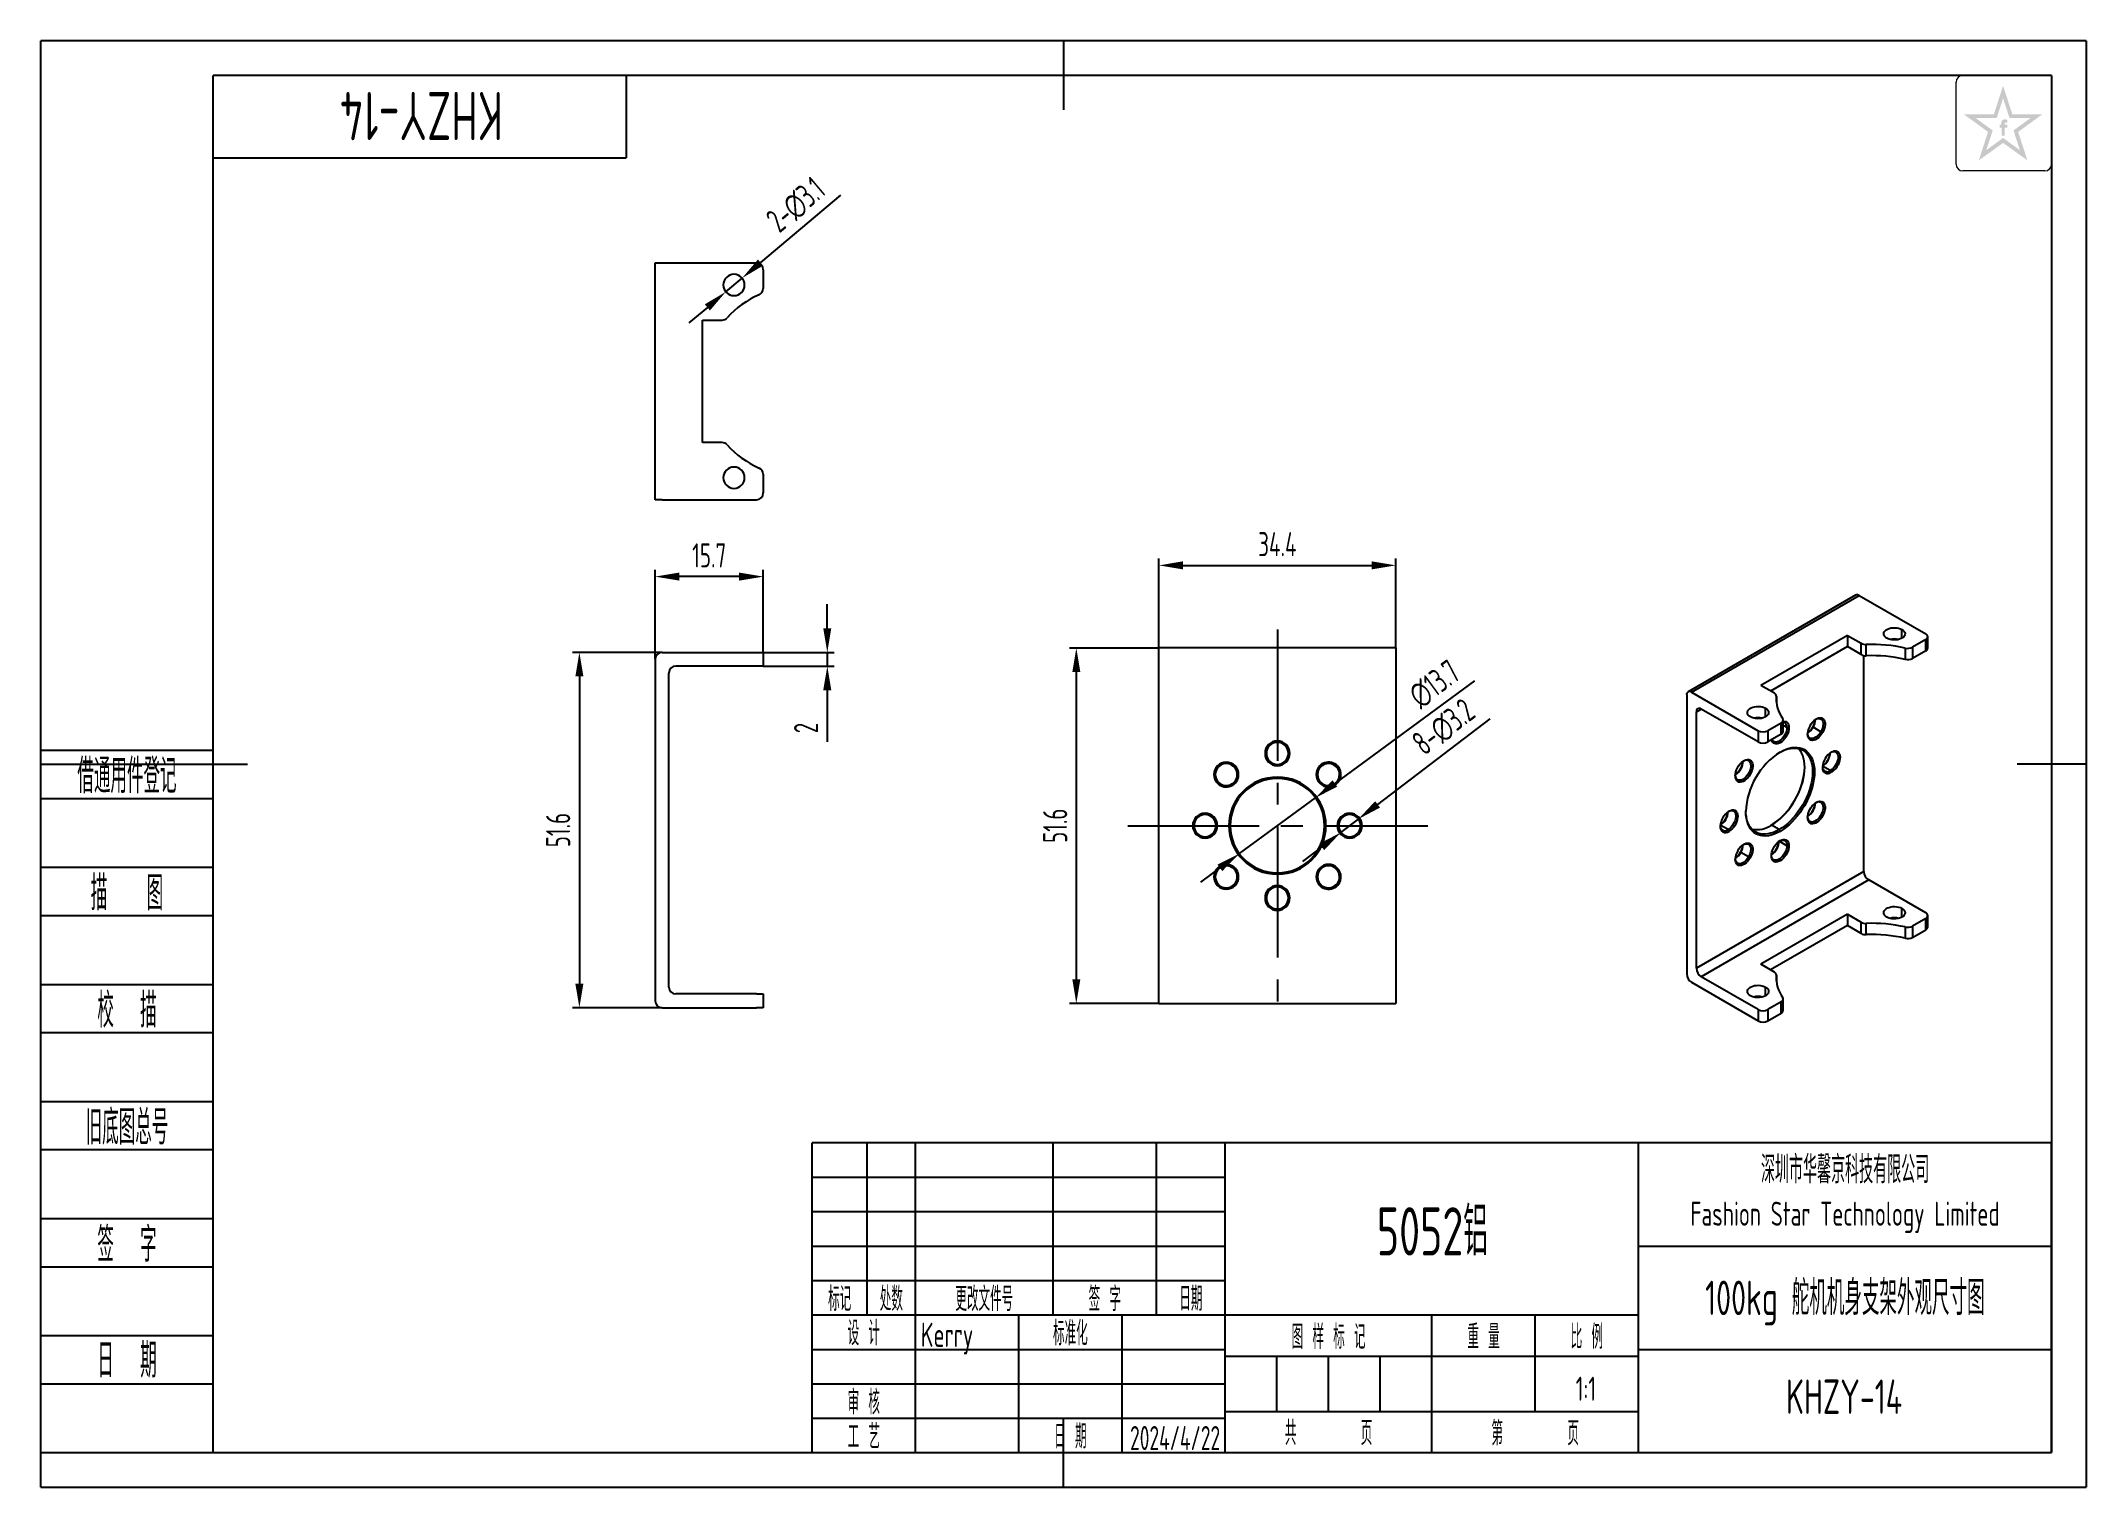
# Model space of a CAD drawing. Header units: millimetres. Extents: x -25 to 272, y -5 to 205.
import ezdxf
from ezdxf.enums import TextEntityAlignment as Align

# ---------------------------------------------------------------- set-up
doc = ezdxf.new("R2010")
doc.units = ezdxf.units.MM
doc.linetypes.add('CENTER2', pattern=[28.575, 19.05, -3.175, 3.175, -3.175])
for name, color, linetype in [('1轮廓实线层', 7, 'Continuous'), ('2细线层', 4, 'Continuous'), ('3中心线层', 1, 'CENTER2'), ('6文字层', 3, 'Continuous'), ('7标注层', 4, 'Continuous'), ('图框层', 7, 'Continuous')]:
    doc.layers.add(name, color=color, linetype=linetype)
doc.styles.add('PC_TEXTSTYLE', font='ISOCP.SHX', dxfattribs={"width": 0.707, "bigfont": 'GBCBIG.SHX'})
doc.styles.add('PC_TEXTSTYLE4', font='ISOCP.SHX', dxfattribs={"width": 0.707, "bigfont": 'GBCBIG.SHX'})
doc.dimstyles.new('GB_DIAMETER', dxfattribs={"dimtxt": 3.5, "dimasz": 3.5, "dimexe": 1, "dimexo": 0, "dimgap": 1.5, "dimtad": 1, "dimjust": 4, "dimdsep": 46, "dimtxsty": 'PC_TEXTSTYLE', "dimcen": 0, "dimclrd": 256, "dimclrt": 3, "dimadec": 0, "dimazin": 2, "dimtp": 0.1, "dimtm": 0.1, "dimtfac": 0.71, "dimtdec": 3, "dimtmove": 0, "dimatfit": 2, "dimfxl": 1, "dimtfill": 1, "dimarcsym": 0})
doc.dimstyles.new('GB_LINEAR', dxfattribs={"dimtxt": 3.5, "dimasz": 3.5, "dimexe": 1, "dimexo": 0, "dimgap": 1.5, "dimtad": 1, "dimdsep": 46, "dimtxsty": 'PC_TEXTSTYLE', "dimcen": 0, "dimclrd": 256, "dimclrt": 3, "dimadec": 0, "dimazin": 2, "dimtp": 0.1, "dimtm": 0.1, "dimtfac": 0.71, "dimtdec": 3, "dimtmove": 0, "dimatfit": 3, "dimfxl": 1, "dimtfill": 1, "dimarcsym": 0})

# ---------------------------------------------------------------- blocks, each defined once
blk = doc.blocks.new('ZwmFrameMain_A4^_^无分区图框^_^landscape')
at = {"layer": '1轮廓实线层'}
for p, q in [((123.5, 205), (123.5, 195)), ((0, 0), (0, 200)), ((267, 200), (0, 200)), ((267, 200), (267, 0)), ((-25, 100), (5, 100)), ((272, 100), (262, 100)), ((123.5, -5), (123.5, 5)), ((0, 0), (267, 0))]:
    blk.add_line(p, q, dxfattribs=at)
at = {"layer": '2细线层'}
for p, q in [((-25, -5), (-25, 205)), ((272, 205), (-25, 205)), ((272, 205), (272, -5)), ((-25, -5), (272, -5))]:
    blk.add_line(p, q, dxfattribs=at)
blk = doc.blocks.new('ZwmFrameMain_标题栏1')
at = {"layer": '1轮廓实线层'}
for p, q in [((-180, 0), (-180, 45)), ((0, 45), (-180, 45)), ((-172, 20), (-172, 45)), ((-165, 20), (-165, 45)), ((-145, 20), (-145, 45)), ((-130, 20), (-130, 45)), ((-120, 0), (-120, 45)), ((0, 0), (0, 45)), ((-60, 30), (0, 30)), ((-180, 20), (-60, 20)), ((-165, 0), (-165, 20)), ((-150, 0), (-150, 20)), ((-135, 0), (-135, 20)), ((-60, 15), (0, 15)), ((-180, 0), (0, 0))]:
    blk.add_line(p, q, dxfattribs=at)
at = {"layer": '1轮廓实线层', "color": 7}
for p, q in [((-60, 0), (-60, 45)), ((-180, 25), (-120, 25))]:
    blk.add_line(p, q, dxfattribs=at)
at = {"layer": '2细线层'}
for p, q in [((-180, 40), (-120, 40)), ((-180, 35), (-120, 35)), ((-180, 30), (-120, 30)), ((-90, 0), (-90, 20)), ((-75, 6), (-75, 20)), ((-180, 15), (-120, 15)), ((-120, 14), (-60, 14)), ((-112.5, 6), (-112.5, 14)), ((-105, 6), (-105, 14)), ((-97.5, 6), (-97.5, 14)), ((-180, 10), (-120, 10)), ((-120, 6), (-60, 6)), ((-180, 5), (-120, 5))]:
    blk.add_line(p, q, dxfattribs=at)
at = {"layer": '6文字层', "style": 'PC_TEXTSTYLE', "width": 0.667}
for s, p in [('标记', (-176, 22.5)), ('处数', (-168.5, 22.5)), (' 更改文件号 ', (-155, 22.5)), (' 签 字 ', (-137.5, 22.5)), (' 日期 ', (-125, 22.5)), (' 设 计 ', (-172.5, 17.51)), (' 标准化 ', (-142.5, 17.51)), (' 图 样 标 记 ', (-105, 17)), (' 重 量 ', (-82.5, 17)), (' 比 例 ', (-67.5, 17)), (' 审 核 ', (-172.5, 7.5)), (' 工 艺 ', (-172.5, 2.5)), (' 日 期 ', (-142.5, 2.5)), ('共       页', (-105, 3)), ('第       页', (-75, 3))]:
    blk.add_text(s, height=3.5, dxfattribs=at).set_placement(p, align=Align.MIDDLE)
at = {"layer": '6文字层', "style": 'PC_TEXTSTYLE', "flags": 8}
for tag, height, width, p, p2 in [('企业名称', 5, 3.445461, (-54.29, 34.82), (-5.27, 34.82)), ('产品名称或材料标记', 7, 1.034456, (-113.46, 28.64), (-66.42, 28.64)), ('图样名称', 5, 3.480264, (-54.79, 19.98), (-5.27, 19.98)), ('标准化', 3.5, 1.756036, (-133.83, 15.37), (-120.75, 15.37)), ('审核', 3.5, 2.723972, (-163.99, 5.37), (-150.63, 5.37)), ('重量', 3.5, 2.448074, (-88.46, 7.54), (-76.55, 7.54)), ('比例', 3.5, 2.367734, (-73.35, 7.54), (-61.93, 7.54)), ('图样代号', 5, 3.489916, (-54.79, 5.63), (-5.52, 5.63)), ('工艺', 3.5, 2.851598, (-164.21, 0.37), (-150.89, 0.37)), ('日期', 3.5, 2.733185, (-133.83, 0.37), (-120.75, 0.37)), ('共几页', 3.5, 0.953151, (-108.58, 1.48), (-101.56, 1.48))]:
    blk.add_attdef(tag, text='', height=height, dxfattribs=dict(at, width=width)).set_placement(p, p2, align=Align.FIT)
at = {"layer": '6文字层', "style": 'PC_TEXTSTYLE', "width": 9.901758, "flags": 8}
blk.add_attdef('设计', text='', height=3.5, rotation=359.5768, dxfattribs=at).set_placement((-164.23, 15.37), (-150.37, 15.27), align=Align.FIT)
at = {"layer": '6文字层', "color": 3, "style": 'PC_TEXTSTYLE', "width": 0.96618, "flags": 8}
blk.add_attdef('第几页', text='', height=3.5, dxfattribs=at).set_placement((-78.29, 1.5), (-71.16, 1.5), align=Align.FIT)
at = {"layer": '6文字层', "color": 0, "style": 'PC_TEXTSTYLE', "width": 0.715273, "flags": 8}
blk.add_attdef('图纸张数', text='', height=3.5, dxfattribs=at).set_placement((-2.66, -3.87), (4.46, -3.87), align=Align.FIT)
blk = doc.blocks.new('ZwmFrameMain_图样代号')
at = {"layer": '2细线层', "linetype": 'Continuous'}
for p in [(60, 0), (0, -12)]:
    blk.add_line(p, (60, -12), dxfattribs=at)
at = {"layer": '6文字层', "style": 'PC_TEXTSTYLE', "width": 2.827942}
blk.add_attdef('图样代号', text='', height=7, rotation=180, dxfattribs=at).set_placement((58.24, -2.4), (2.35, -2.4), align=Align.FIT)
blk = doc.blocks.new('ZwmFrameMain_附加栏')
at = {"layer": '2细线层'}
for p, q in [((-25, 102), (0, 102)), ((-25, 95), (0, 95)), ((-25, 85), (0, 85)), ((-25, 78), (0, 78)), ((-25, 68), (0, 68)), ((-25, 61), (0, 61)), ((-25, 51), (0, 51)), ((-25, 44), (0, 44)), ((-25, 34), (0, 34)), ((-25, 27), (0, 27)), ((-25, 17), (0, 17)), ((-25, 10), (0, 10)), ((-25, 0), (0, 0))]:
    blk.add_line(p, q, dxfattribs=at)
at = {"layer": '6文字层', "color": 3, "style": 'PC_TEXTSTYLE'}
for s, width, p in [('借通用件登记', 0.667, (-12.5, 98.5)), ('描   图', 0.6667, (-12.5, 81.5)), ('校  描', 0.667, (-12.5, 64.5)), ('旧底图总号', 0.667, (-12.5, 47.5)), ('签  字', 0.667, (-12.5, 30.5)), ('日  期', 0.667, (-12.49, 13.6))]:
    blk.add_text(s, height=5, dxfattribs=dict(at, width=width)).set_placement(p, align=Align.MIDDLE)
at = {"layer": '6文字层', "style": 'PC_TEXTSTYLE'}
for tag, width, p, p2 in [('借通用件登记', 0.671328, (-23.44, 86.36), (-1.25, 86.36)), ('描图', 2.120922, (-23.44, 69.36), (-1.25, 69.36)), ('校图', 2.149976, (-23.75, 52.06), (-1.25, 52.06)), ('旧底图总号', 0.761452, (-22.84, 35.67), (-1.86, 35.67)), ('签字', 2.026939, (-23.14, 18.37), (-1.56, 18.37)), ('日期', 1.89999, (-22.84, 1.37), (-2.17, 1.37))]:
    blk.add_attdef(tag, text='', height=5, dxfattribs=dict(at, width=width)).set_placement(p, p2, align=Align.FIT)
blk = doc.blocks.new('*D7')
at = {"layer": '7标注层', "color": 0, "lineweight": -2}
for p, q in [((64.2, 115.21), (64.2, 128.21)), ((79.9, 116.21), (79.9, 128.21))]:
    blk.add_line(p, q, dxfattribs=at)
at = {"layer": '7标注层', "lineweight": -2}
blk.add_line((76.4, 127.21), (67.7, 127.21), dxfattribs=at)
at = {"layer": '7标注层'}
for points in [[(67.7, 127.8), (67.7, 126.63), (64.2, 127.21)], [(76.4, 126.63), (76.4, 127.8), (79.9, 127.21)]]:
    blk.add_solid(points, dxfattribs=at)
at = {"layer": 'Defpoints', "color": 0}
for p in [(64.2, 127.21), (79.9, 116.21), (64.2, 115.21)]:
    blk.add_point(p, dxfattribs=at)
at = {"layer": '7标注层', "color": 3, "insert": (72.05, 130.29), "char_height": 3.5, "attachment_point": 5, "style": 'PC_TEXTSTYLE', "bg_fill": 3, "box_fill_scale": 1.1, "bg_fill_color": 257, "bg_fill_transparency": 0}
blk.add_mtext('15.7', dxfattribs=at)
blk = doc.blocks.new('*D8')
at = {"layer": '7标注层', "color": 0, "lineweight": -2}
for p, q in [((65.2, 116.21), (52.2, 116.21)), ((65.2, 64.61), (52.2, 64.61))]:
    blk.add_line(p, q, dxfattribs=at)
at = {"layer": '7标注层', "lineweight": -2}
blk.add_line((53.2, 112.71), (53.2, 68.11), dxfattribs=at)
at = {"layer": '7标注层'}
for points in [[(53.78, 112.71), (52.61, 112.71), (53.2, 116.21)], [(52.61, 68.11), (53.78, 68.11), (53.2, 64.61)]]:
    blk.add_solid(points, dxfattribs=at)
at = {"layer": 'Defpoints', "color": 0}
for p in [(65.2, 116.21), (53.2, 64.61), (65.2, 64.61)]:
    blk.add_point(p, dxfattribs=at)
at = {"layer": '7标注层', "color": 3, "insert": (50.12, 90.41), "char_height": 3.5, "attachment_point": 5, "rotation": 90, "style": 'PC_TEXTSTYLE', "bg_fill": 3, "box_fill_scale": 1.1, "bg_fill_color": 257, "bg_fill_transparency": 0}
blk.add_mtext('51.6', dxfattribs=at)
blk = doc.blocks.new('*D9')
at = {"layer": '7标注层', "color": 0, "lineweight": -2}
for p, q in [((137.36, 116.84), (137.36, 129.84)), ((171.76, 116.84), (171.76, 129.84))]:
    blk.add_line(p, q, dxfattribs=at)
at = {"layer": '7标注层', "lineweight": -2}
blk.add_line((140.86, 128.84), (168.26, 128.84), dxfattribs=at)
at = {"layer": '7标注层'}
for points in [[(140.86, 129.43), (140.86, 128.26), (137.36, 128.84)], [(168.26, 128.26), (168.26, 129.43), (171.76, 128.84)]]:
    blk.add_solid(points, dxfattribs=at)
at = {"layer": 'Defpoints', "color": 0}
for p in [(171.76, 128.84), (137.36, 116.84), (171.76, 116.84)]:
    blk.add_point(p, dxfattribs=at)
at = {"layer": '7标注层', "color": 3, "insert": (154.56, 131.92), "char_height": 3.5, "attachment_point": 5, "style": 'PC_TEXTSTYLE', "bg_fill": 3, "box_fill_scale": 1.1, "bg_fill_color": 257, "bg_fill_transparency": 0}
blk.add_mtext('34.4', dxfattribs=at)
blk = doc.blocks.new('*D10')
at = {"layer": '7标注层', "color": 0, "lineweight": -2}
for p, q in [((137.36, 116.84), (124.36, 116.84)), ((137.36, 65.24), (124.36, 65.24))]:
    blk.add_line(p, q, dxfattribs=at)
at = {"layer": '7标注层', "lineweight": -2}
blk.add_line((125.36, 113.34), (125.36, 68.74), dxfattribs=at)
at = {"layer": '7标注层'}
for points in [[(125.95, 113.34), (124.78, 113.34), (125.36, 116.84)], [(124.78, 68.74), (125.95, 68.74), (125.36, 65.24)]]:
    blk.add_solid(points, dxfattribs=at)
at = {"layer": 'Defpoints', "color": 0}
for p in [(137.36, 116.84), (125.36, 65.24), (137.36, 65.24)]:
    blk.add_point(p, dxfattribs=at)
at = {"layer": '7标注层', "color": 3, "insert": (122.29, 91.04), "char_height": 3.5, "attachment_point": 5, "rotation": 90, "style": 'PC_TEXTSTYLE', "bg_fill": 3, "box_fill_scale": 1.1, "bg_fill_color": 257, "bg_fill_transparency": 0}
blk.add_mtext('51.6', dxfattribs=at)
blk = doc.blocks.new('*D11')
at = {"layer": '7标注层', "lineweight": -2}
for p, q in [((91.1, 182.59), (79.51, 172.82)), ((74.46, 168.56), (76.83, 170.56)), ((71.79, 166.31), (69.11, 164.05))]:
    blk.add_line(p, q, dxfattribs=at)
at = {"layer": '7标注层'}
for points in [[(79.13, 173.26), (79.88, 172.37), (76.83, 170.56)], [(72.16, 165.86), (71.41, 166.75), (74.46, 168.56)]]:
    blk.add_solid(points, dxfattribs=at)
at = {"layer": 'Defpoints', "color": 0}
for p in [(76.83, 170.56), (74.46, 168.56)]:
    blk.add_point(p, dxfattribs=at)
at = {"layer": '7标注层', "color": 3, "insert": (84.66, 181.18), "char_height": 3.5, "attachment_point": 5, "rotation": 40.1443, "style": 'PC_TEXTSTYLE', "bg_fill": 3, "box_fill_scale": 1.1, "bg_fill_color": 257, "bg_fill_transparency": 0}
blk.add_mtext('2-∅3.1', dxfattribs=at)
blk = doc.blocks.new('*D13')
at = {"layer": '7标注层', "lineweight": -2}
for p, q in [((89.2, 119.71), (89.2, 123.21)), ((89.2, 116.21), (89.2, 114.21)), ((89.2, 110.71), (89.2, 103.22))]:
    blk.add_line(p, q, dxfattribs=at)
at = {"layer": '7标注层', "color": 0, "lineweight": -2}
for p, q in [((79.9, 116.21), (90.2, 116.21)), ((79.9, 114.21), (90.2, 114.21))]:
    blk.add_line(p, q, dxfattribs=at)
at = {"layer": '7标注层'}
for points in [[(88.61, 119.71), (89.78, 119.71), (89.2, 116.21)], [(89.78, 110.71), (88.61, 110.71), (89.2, 114.21)]]:
    blk.add_solid(points, dxfattribs=at)
at = {"layer": 'Defpoints', "color": 0}
for p in [(79.9, 116.21), (79.9, 114.21), (89.2, 114.21)]:
    blk.add_point(p, dxfattribs=at)
at = {"layer": '7标注层', "color": 3, "insert": (86.12, 105.22), "char_height": 3.5, "attachment_point": 5, "rotation": 90, "style": 'PC_TEXTSTYLE', "bg_fill": 3, "box_fill_scale": 1.1, "bg_fill_color": 257, "bg_fill_transparency": 0}
blk.add_mtext('2', dxfattribs=at)
blk = doc.blocks.new('*D15')
at = {"layer": '7标注层', "lineweight": -2}
for p, q in [((183.2, 112.06), (162.91, 97.17)), ((149.04, 86.99), (160.09, 95.1)), ((146.22, 84.92), (143.39, 82.85))]:
    blk.add_line(p, q, dxfattribs=at)
at = {"layer": '7标注层'}
for points in [[(162.56, 97.64), (163.25, 96.7), (160.09, 95.1)], [(146.56, 84.45), (145.87, 85.39), (149.04, 86.99)]]:
    blk.add_solid(points, dxfattribs=at)
at = {"layer": 'Defpoints', "color": 0}
for p in [(160.09, 95.1), (149.04, 86.99)]:
    blk.add_point(p, dxfattribs=at)
at = {"layer": '7标注层', "color": 3, "insert": (177.38, 111.6), "char_height": 3.5, "attachment_point": 5, "rotation": 36.2621, "style": 'PC_TEXTSTYLE', "bg_fill": 3, "box_fill_scale": 1.1, "bg_fill_color": 257, "bg_fill_transparency": 0}
blk.add_mtext('∅13.7', dxfattribs=at)
blk = doc.blocks.new('*D17')
at = {"layer": '7标注层', "lineweight": -2}
for p, q in [((185.43, 106.57), (169.12, 94.14)), ((163.79, 90.07), (166.33, 92.01)), ((161.01, 87.95), (158.22, 85.83))]:
    blk.add_line(p, q, dxfattribs=at)
at = {"layer": '7标注层'}
for points in [[(168.76, 94.6), (169.47, 93.67), (166.33, 92.01)], [(161.36, 87.49), (160.65, 88.42), (163.79, 90.07)]]:
    blk.add_solid(points, dxfattribs=at)
at = {"layer": 'Defpoints', "color": 0}
for p in [(163.79, 90.07), (166.33, 92.01)]:
    blk.add_point(p, dxfattribs=at)
at = {"layer": '7标注层', "color": 3, "insert": (178.73, 105.33), "char_height": 3.5, "attachment_point": 5, "rotation": 37.3082, "style": 'PC_TEXTSTYLE', "bg_fill": 3, "box_fill_scale": 1.1, "bg_fill_color": 257, "bg_fill_transparency": 0}
blk.add_mtext('8-∅3.2', dxfattribs=at)

msp = doc.modelspace()

# ---------------------------------------------------------------- hatches: boundary and pattern name
at = {"layer": '6文字层', "lineweight": 5}
h = msp.add_hatch(color=2, dxfattribs=at)
edge = h.paths.add_edge_path(flags=0)
edge.add_line((260.172, 192.419), (260.567, 192.419))
edge.add_line((260.567, 192.419), (260.567, 192.845))
edge.add_line((260.567, 192.845), (260.176, 192.845))
edge.add_line((260.176, 192.845), (260.176, 193.053))
edge.add_spline(control_points=[(260.176, 193.053), (260.176, 193.078), (260.175, 193.174), (260.364, 193.144), (260.482, 193.127), (260.549, 193.11), (260.577, 193.102)], knot_values=[0, 0, 0, 0, 1.4943482, 5.8188355, 8.4876202, 10.3632598, 10.3632598, 10.3632598, 10.3632598], degree=3, periodic=0)
edge.add_line((260.577, 193.102), (260.577, 193.539))
edge.add_spline(control_points=[(260.577, 193.539), (260.505, 193.556), (260.332, 193.597), (260.084, 193.618), (259.855, 193.514), (259.739, 193.37), (259.72, 193.26), (259.714, 193.229)], knot_values=[0, 0, 0, 0, 4.9341397, 11.9452686, 16.0265909, 21.3569295, 23.4510995, 23.4510995, 23.4510995, 23.4510995], degree=3, periodic=0)
edge.add_line((259.714, 193.229), (259.714, 192.845))
edge.add_line((259.714, 192.845), (259.428, 192.845))
edge.add_line((259.428, 192.845), (259.428, 192.419))
edge.add_line((259.428, 192.419), (259.717, 192.419))
edge.add_line((259.717, 192.419), (259.717, 191.229))
edge.add_line((259.717, 191.229), (260.172, 191.229))
edge.add_line((260.172, 191.229), (260.172, 192.419))
h.paths.add_polyline_path([(265.628, 194.333), (261.288, 194.333), (259.948, 198.473), (258.608, 194.333), (254.268, 194.333), (257.762, 191.785), (256.422, 187.656), (259.948, 190.181), (263.474, 187.656), (262.134, 191.785)])
h.paths.add_polyline_path([(261.461, 191.997), (262.394, 189.124), (259.948, 190.914), (257.502, 189.124), (258.434, 191.997), (255.981, 193.786), (259.012, 193.786), (259.948, 196.673), (260.883, 193.786), (263.915, 193.786)], flags=16)

# ---------------------------------------------------------------- linework, layer by layer
at = {"color": 7, "linetype": 'Continuous', "lineweight": 25}
for p, q in [((64.197, 172.762), (65.197, 172.762)), ((64.197, 138.362), (64.197, 172.762)), ((65.197, 172.762), (78.897, 172.762)), ((79.897, 171.762), (79.897, 169.059)), ((71.097, 164.462), (73.913, 164.462)), ((71.097, 146.662), (71.097, 164.462)), ((73.913, 146.662), (71.097, 146.662)), ((79.897, 142.066), (79.897, 139.362)), ((65.197, 138.362), (64.197, 138.362)), ((65.197, 138.362), (78.897, 138.362)), ((238.528, 124.523), (214.203, 110.481)), ((214.703, 110.432), (239.028, 124.474)), ((239.028, 124.474), (248.715, 118.881)), ((65.197, 116.213), (78.897, 116.213)), ((78.897, 116.213), (79.897, 116.213)), ((79.897, 116.213), (79.897, 114.213)), ((171.762, 116.845), (137.362, 116.845)), ((137.362, 115.845), (137.362, 116.845)), ((137.362, 66.245), (137.362, 115.845)), ((171.762, 116.845), (171.762, 115.845)), ((171.762, 115.845), (171.762, 66.245)), ((237.331, 118.677), (224.744, 111.411)), ((237.331, 117.044), (226.158, 110.595)), ((237.331, 118.677), (239.322, 117.528)), ((237.331, 118.677), (237.331, 117.044)), ((239.322, 115.895), (237.331, 117.044)), ((239.322, 115.895), (239.322, 117.528)), ((240.078, 115.726), (240.078, 117.36)), ((245.734, 116.832), (245.734, 115.199)), ((248.715, 118.065), (246.803, 116.962)), ((246.803, 116.962), (246.803, 115.328)), ((248.715, 116.432), (246.803, 115.328)), ((248.715, 116.432), (248.715, 118.065)), ((249.008, 116.84), (249.008, 118.473)), ((64.197, 115.213), (64.197, 65.613)), ((66.197, 67.613), (66.197, 113.213)), ((78.897, 114.213), (67.197, 114.213)), ((79.897, 114.213), (78.897, 114.213)), ((239.735, 84.382), (239.735, 115.751)), ((213.996, 110.023), (213.996, 69.523)), ((214.703, 110.432), (224.39, 104.839)), ((226.735, 110.262), (224.744, 111.411)), ((215.41, 70.34), (215.41, 107.574)), ((224.39, 103.206), (216.117, 107.982)), ((227.028, 109.024), (227.028, 109.854)), ((224.39, 104.839), (224.39, 103.206)), ((227.716, 105.943), (225.805, 104.839)), ((225.805, 104.839), (225.805, 103.206)), ((227.716, 104.31), (225.805, 103.206)), ((227.716, 104.31), (227.716, 105.943)), ((228.009, 104.718), (228.009, 106.351)), ((228.845, 105.286), (228.562, 105.286)), ((232.308, 105.368), (232.35, 105.344)), ((233.481, 104.691), (232.35, 105.344)), ((233.722, 104.551), (233.481, 104.691)), ((223.222, 100.568), (222.981, 100.477)), ((234.997, 98.794), (234.856, 99.039)), ((221.422, 97.451), (221.381, 97.706)), ((233.722, 94.505), (233.481, 94.413)), ((220.148, 90.222), (220.006, 90.467)), ((227.431, 90.466), (226.3, 91.119)), ((227.572, 90.221), (227.431, 90.466)), ((231.922, 91.387), (231.881, 91.642)), ((221.808, 87.181), (221.85, 87.157)), ((222.981, 86.504), (221.85, 87.157)), ((223.222, 86.365), (222.981, 86.504)), ((228.845, 88.139), (228.562, 88.139)), ((239.735, 84.382), (215.41, 70.34)), ((240.442, 83.157), (216.117, 69.115)), ((248.715, 78.381), (240.442, 83.157)), ((237.331, 78.177), (224.744, 70.911)), ((237.331, 78.177), (239.322, 77.027)), ((237.331, 78.177), (237.331, 76.544)), ((248.715, 77.565), (246.803, 76.461)), ((248.715, 75.932), (248.715, 77.565)), ((249.008, 76.34), (249.008, 77.973)), ((237.331, 76.544), (226.158, 70.094)), ((239.322, 75.394), (237.331, 76.544)), ((239.322, 75.394), (239.322, 77.027)), ((240.078, 75.226), (240.078, 76.859)), ((245.734, 76.331), (245.734, 74.698)), ((246.803, 76.461), (246.803, 74.828)), ((246.803, 74.828), (248.715, 75.932)), ((224.39, 64.339), (216.117, 69.115)), ((226.735, 69.761), (224.744, 70.911)), ((227.028, 68.524), (227.028, 69.353)), ((78.897, 66.613), (67.197, 66.613)), ((78.897, 66.613), (79.897, 66.613)), ((79.897, 66.613), (79.897, 64.613)), ((137.362, 65.245), (137.362, 66.245)), ((171.762, 66.245), (171.762, 65.245)), ((214.703, 68.298), (224.39, 62.706)), ((227.716, 65.442), (225.805, 64.339)), ((227.716, 63.809), (227.716, 65.442)), ((228.009, 64.217), (228.009, 65.851)), ((65.197, 64.613), (78.897, 64.613)), ((79.897, 64.613), (78.897, 64.613)), ((137.362, 65.245), (171.762, 65.245)), ((224.39, 64.339), (224.39, 62.706)), ((225.805, 64.339), (225.805, 62.706)), ((225.805, 62.706), (227.716, 63.809))]:
    msp.add_line(p, q, dxfattribs=at)
at = {"color": 1, "linetype": 'Continuous', "lineweight": 25}
for p, q in [((245.25, 118.269), (245.25, 119.535)), ((215.41, 107.574), (216.117, 107.982)), ((225.451, 106.839), (225.451, 108.105)), ((227.027, 109.825), (227.027, 109.038)), ((228.562, 105.286), (228.009, 105.606)), ((234.856, 99.039), (233.731, 99.688)), ((220.006, 90.467), (218.882, 91.116)), ((228.562, 88.139), (227.438, 88.788)), ((245.25, 77.769), (245.25, 79.034)), ((227.027, 69.325), (227.027, 68.538)), ((225.451, 66.339), (225.451, 67.604))]:
    msp.add_line(p, q, dxfattribs=at)
at = {"color": 7, "linetype": 'Continuous', "lineweight": 25, "flags": 128}
for points in [[(243.058, 118.269), (242.875, 118.396), (242.736, 118.54), (242.645, 118.697), (242.606, 118.861), (242.619, 119.026), (242.684, 119.186), (242.8, 119.337), (242.962, 119.474), (243.164, 119.59), (243.4, 119.684), (243.662, 119.75), (243.94, 119.788), (244.226, 119.796), (244.509, 119.773), (244.78, 119.72), (245.03, 119.64), (245.25, 119.535)], [(245.25, 119.535), (245.433, 119.408), (245.572, 119.263), (245.663, 119.107), (245.702, 118.943), (245.689, 118.778), (245.624, 118.618), (245.508, 118.466), (245.347, 118.33), (245.144, 118.214), (244.908, 118.12), (244.647, 118.053), (244.368, 118.016), (244.082, 118.008), (243.799, 118.031), (243.528, 118.083), (243.278, 118.164), (243.058, 118.269)], [(223.259, 106.839), (223.076, 106.967), (222.937, 107.111), (222.846, 107.267), (222.807, 107.431), (222.82, 107.596), (222.885, 107.757), (223.001, 107.908), (223.163, 108.044), (223.365, 108.161), (223.601, 108.254), (223.863, 108.321), (224.141, 108.358), (224.427, 108.366), (224.71, 108.343), (224.981, 108.291), (225.231, 108.21), (225.451, 108.105)], [(225.451, 108.105), (225.634, 107.978), (225.773, 107.834), (225.864, 107.677), (225.903, 107.514), (225.89, 107.349), (225.825, 107.188), (225.709, 107.037), (225.548, 106.901), (225.345, 106.784), (225.109, 106.69), (224.848, 106.624), (224.569, 106.586), (224.284, 106.578), (224, 106.601), (223.729, 106.654), (223.479, 106.734), (223.259, 106.839)], [(228.845, 105.286), (228.826, 105.02), (228.768, 104.739), (228.675, 104.453), (228.547, 104.17), (228.391, 103.898), (228.209, 103.646), (228.008, 103.422), (227.793, 103.232), (227.572, 103.082), (227.351, 102.976), (227.137, 102.919), (226.936, 102.911), (226.754, 102.953), (226.597, 103.044), (226.47, 103.18), (226.376, 103.358), (226.331, 103.51)], [(228.562, 105.286), (228.543, 105.035), (228.486, 104.77), (228.393, 104.501), (228.267, 104.236), (228.113, 103.984), (227.935, 103.755), (227.741, 103.555), (227.535, 103.393), (227.327, 103.272), (227.121, 103.198), (226.927, 103.173), (226.749, 103.197), (226.595, 103.27), (226.469, 103.39), (226.382, 103.539)], [(228.009, 106.184), (228.209, 106.192), (228.391, 106.15), (228.547, 106.059), (228.675, 105.923), (228.768, 105.745), (228.826, 105.53), (228.845, 105.286)], [(233.722, 104.551), (233.545, 104.279), (233.345, 104.032), (233.127, 103.82), (232.899, 103.648), (232.669, 103.523), (232.444, 103.449), (232.231, 103.428), (232.037, 103.461), (231.87, 103.546), (231.733, 103.682), (231.632, 103.863), (231.57, 104.083), (231.55, 104.336)], [(233.481, 104.691), (233.324, 104.449), (233.145, 104.229), (232.952, 104.041), (232.749, 103.888), (232.545, 103.777), (232.344, 103.711), (232.155, 103.692), (231.983, 103.722), (231.834, 103.798), (231.713, 103.918), (231.623, 104.079), (231.568, 104.275), (231.552, 104.422)], [(231.922, 105.591), (232.092, 105.854), (232.285, 106.093), (232.493, 106.301), (232.711, 106.471), (232.933, 106.599), (233.152, 106.681), (233.36, 106.714), (233.552, 106.696), (233.722, 106.63), (233.865, 106.516), (233.976, 106.358), (234.052, 106.161), (234.09, 105.931), (234.09, 105.675), (234.052, 105.4), (233.976, 105.116), (233.865, 104.83), (233.722, 104.551)], [(232.749, 106.496), (232.837, 106.537), (233.041, 106.599), (233.232, 106.612), (233.404, 106.575), (233.551, 106.49), (233.669, 106.359), (233.754, 106.187), (233.802, 105.98), (233.811, 105.745), (233.782, 105.489), (233.716, 105.222), (233.614, 104.953), (233.481, 104.691)], [(226.3, 91.119), (226.722, 91.384), (227.141, 91.69), (227.553, 92.034), (227.956, 92.413), (228.347, 92.825), (228.721, 93.267), (229.078, 93.735), (229.413, 94.225), (229.725, 94.735), (230.01, 95.259), (230.267, 95.795), (230.494, 96.338), (230.69, 96.883), (230.851, 97.427), (230.978, 97.966), (231.07, 98.495), (231.125, 99.011), (231.143, 99.509), (231.125, 99.986), (231.07, 100.438), (230.978, 100.861), (230.851, 101.253), (230.69, 101.611), (230.494, 101.931), (230.267, 102.211), (230.243, 102.237)], [(227.5, 101.692), (227.853, 101.875), (228.272, 102.053), (228.685, 102.186), (229.088, 102.272), (229.478, 102.31), (229.853, 102.302), (230.209, 102.245), (230.544, 102.142), (230.856, 101.992), (231.141, 101.797), (231.399, 101.558), (231.626, 101.278), (231.821, 100.958), (231.983, 100.6), (232.11, 100.208), (232.201, 99.784), (232.256, 99.333), (232.275, 98.856), (232.256, 98.358), (232.201, 97.842), (232.11, 97.313), (231.983, 96.774), (231.821, 96.23), (231.626, 95.684), (231.399, 95.142), (231.141, 94.606), (230.856, 94.082), (230.544, 93.572), (230.209, 93.082), (229.853, 92.614), (229.478, 92.172), (229.088, 91.76), (228.685, 91.38), (228.272, 91.037), (227.853, 90.731), (227.431, 90.466)], [(227.572, 101.734), (228.007, 101.963), (228.438, 102.147), (228.863, 102.283), (229.277, 102.372), (229.679, 102.411), (230.065, 102.402), (230.432, 102.344), (230.777, 102.237), (231.097, 102.083), (231.391, 101.883), (231.656, 101.637), (231.89, 101.348), (232.09, 101.019), (232.257, 100.651), (232.388, 100.248), (232.482, 99.812), (232.539, 99.346), (232.558, 98.856), (232.539, 98.343), (232.482, 97.812), (232.388, 97.268), (232.257, 96.713), (232.09, 96.153), (231.89, 95.592), (231.656, 95.033), (231.391, 94.482), (231.097, 93.942), (230.777, 93.418), (230.432, 92.913), (230.065, 92.431), (229.679, 91.977), (229.277, 91.553), (228.863, 91.162), (228.438, 90.808), (228.007, 90.494), (227.572, 90.221)], [(234.924, 101.689), (235.064, 101.75), (235.264, 101.8), (235.451, 101.8), (235.618, 101.751), (235.758, 101.654), (235.868, 101.513), (235.944, 101.331), (235.982, 101.116), (235.982, 100.875), (235.944, 100.616), (235.868, 100.348), (235.758, 100.079), (235.618, 99.82), (235.451, 99.579), (235.264, 99.363), (235.064, 99.181), (234.856, 99.039)], [(234.997, 101.734), (235.218, 101.839), (235.432, 101.896), (235.633, 101.904), (235.815, 101.862), (235.972, 101.772), (236.099, 101.635), (236.193, 101.457), (236.251, 101.243), (236.27, 100.999), (236.251, 100.732), (236.193, 100.452), (236.099, 100.165), (235.972, 99.882), (235.815, 99.61), (235.633, 99.358), (235.432, 99.134), (235.218, 98.944), (234.997, 98.794)], [(221.05, 98.275), (221.07, 98.552), (221.132, 98.844), (221.233, 99.141), (221.37, 99.434), (221.537, 99.713), (221.731, 99.97), (221.944, 100.194), (222.169, 100.38), (222.399, 100.521), (222.627, 100.612), (222.845, 100.651), (223.045, 100.637), (223.222, 100.568)], [(222.981, 100.477), (223.114, 100.368), (223.216, 100.216), (223.282, 100.026), (223.311, 99.804), (223.302, 99.558), (223.254, 99.295), (223.169, 99.026), (223.051, 98.759), (222.904, 98.503), (222.732, 98.268), (222.541, 98.06), (222.337, 97.888), (222.129, 97.756), (221.922, 97.67), (221.724, 97.632), (221.542, 97.644), (221.381, 97.706)], [(223.222, 100.568), (223.365, 100.454), (223.476, 100.297), (223.552, 100.1), (223.59, 99.87), (223.59, 99.613), (223.552, 99.339), (223.476, 99.054), (223.365, 98.768), (223.222, 98.49), (223.052, 98.227), (222.86, 97.988), (222.652, 97.78), (222.433, 97.609), (222.211, 97.481), (221.993, 97.4), (221.785, 97.367), (221.592, 97.384), (221.422, 97.451)], [(220.075, 93.117), (220.214, 93.178), (220.415, 93.227), (220.602, 93.228), (220.769, 93.179), (220.909, 93.082), (221.019, 92.94), (221.095, 92.759), (221.133, 92.544), (221.133, 92.303), (221.095, 92.044), (221.019, 91.776), (220.909, 91.507), (220.769, 91.248), (220.602, 91.006), (220.415, 90.791), (220.214, 90.609), (220.006, 90.467)], [(220.148, 93.161), (220.369, 93.267), (220.583, 93.324), (220.784, 93.332), (220.966, 93.29), (221.123, 93.199), (221.25, 93.063), (221.344, 92.885), (221.401, 92.671), (221.421, 92.426), (221.401, 92.16), (221.344, 91.879), (221.25, 91.593), (221.123, 91.31), (220.966, 91.038), (220.784, 90.786), (220.583, 90.562), (220.369, 90.372), (220.148, 90.222)], [(227.572, 90.221), (227.138, 89.992), (226.707, 89.809), (226.282, 89.673), (225.867, 89.584), (225.466, 89.544), (225.08, 89.554), (224.713, 89.612), (224.368, 89.718), (224.047, 89.872), (223.754, 90.073), (223.489, 90.319), (223.255, 90.607), (223.054, 90.937), (222.888, 91.305), (222.757, 91.708), (222.663, 92.144), (222.606, 92.609), (222.587, 93.1)], [(227.431, 90.466), (227.009, 90.244), (226.59, 90.066), (226.177, 89.933), (225.774, 89.847), (225.384, 89.808), (225.009, 89.817), (224.653, 89.874), (224.318, 89.977), (224.006, 90.127), (223.721, 90.322), (223.463, 90.561), (223.236, 90.841), (223.041, 91.161), (222.879, 91.519), (222.752, 91.911), (222.661, 92.334), (222.606, 92.786), (222.588, 93.183)], [(231.55, 92.211), (231.57, 92.488), (231.632, 92.78), (231.733, 93.078), (231.87, 93.371), (232.037, 93.65), (232.231, 93.906), (232.444, 94.131), (232.669, 94.317), (232.899, 94.458), (233.127, 94.549), (233.345, 94.588), (233.545, 94.573), (233.722, 94.505)], [(233.481, 94.413), (233.614, 94.305), (233.716, 94.153), (233.782, 93.963), (233.811, 93.74), (233.802, 93.494), (233.754, 93.232), (233.669, 92.963), (233.551, 92.696), (233.404, 92.44), (233.232, 92.204), (233.041, 91.997), (232.837, 91.824), (232.629, 91.692), (232.422, 91.606), (232.224, 91.569), (232.042, 91.581), (231.881, 91.642)], [(233.722, 94.505), (233.865, 94.391), (233.976, 94.233), (234.052, 94.036), (234.09, 93.806), (234.09, 93.55), (234.052, 93.275), (233.976, 92.991), (233.865, 92.705), (233.722, 92.426), (233.552, 92.164), (233.36, 91.925), (233.152, 91.717), (232.933, 91.546), (232.711, 91.418), (232.493, 91.336), (232.285, 91.303), (232.092, 91.321), (231.922, 91.387)], [(223.222, 86.365), (223.045, 86.092), (222.845, 85.846), (222.627, 85.633), (222.399, 85.462), (222.169, 85.337), (221.944, 85.263), (221.731, 85.242), (221.537, 85.274), (221.37, 85.36), (221.233, 85.495), (221.132, 85.676), (221.07, 85.897), (221.05, 86.15)], [(222.981, 86.504), (222.824, 86.262), (222.645, 86.043), (222.452, 85.854), (222.249, 85.702), (222.045, 85.591), (221.844, 85.525), (221.655, 85.506), (221.483, 85.535), (221.334, 85.611), (221.213, 85.731), (221.123, 85.892), (221.068, 86.088), (221.052, 86.235)], [(221.422, 87.404), (221.592, 87.667), (221.785, 87.906), (221.993, 88.114), (222.211, 88.285), (222.433, 88.413), (222.652, 88.494), (222.86, 88.527), (223.052, 88.51), (223.222, 88.443), (223.365, 88.329), (223.476, 88.172), (223.552, 87.975), (223.59, 87.745), (223.59, 87.488), (223.552, 87.214), (223.476, 86.929), (223.365, 86.643), (223.222, 86.365)], [(222.249, 88.31), (222.337, 88.35), (222.541, 88.412), (222.732, 88.425), (222.904, 88.389), (223.051, 88.303), (223.169, 88.173), (223.254, 88.001), (223.302, 87.794), (223.311, 87.558), (223.282, 87.303), (223.216, 87.036), (223.114, 86.767), (222.981, 86.504)], [(226.3, 86.669), (226.319, 86.936), (226.376, 87.216), (226.47, 87.503), (226.597, 87.786), (226.754, 88.058), (226.936, 88.31), (227.137, 88.534), (227.351, 88.724), (227.572, 88.874), (227.793, 88.979), (228.008, 89.037), (228.209, 89.044), (228.391, 89.002), (228.547, 88.912), (228.675, 88.775), (228.768, 88.597), (228.826, 88.383), (228.845, 88.139)], [(228.845, 88.139), (228.826, 87.873), (228.768, 87.592), (228.675, 87.306), (228.547, 87.022), (228.391, 86.751), (228.209, 86.499), (228.008, 86.274), (227.793, 86.084), (227.572, 85.934), (227.351, 85.829), (227.137, 85.772), (226.936, 85.764), (226.754, 85.806), (226.597, 85.897), (226.47, 86.033), (226.376, 86.211), (226.319, 86.425), (226.3, 86.669)], [(228.562, 88.139), (228.543, 87.888), (228.486, 87.623), (228.393, 87.353), (228.267, 87.088), (228.113, 86.837), (227.935, 86.607), (227.741, 86.408), (227.535, 86.245), (227.327, 86.125), (227.121, 86.05), (226.927, 86.025), (226.749, 86.05), (226.595, 86.123), (226.469, 86.243), (226.376, 86.405), (226.319, 86.604), (226.302, 86.755)], [(227.499, 88.829), (227.535, 88.847), (227.741, 88.921), (227.935, 88.946), (228.113, 88.922), (228.267, 88.849), (228.393, 88.729), (228.486, 88.567), (228.543, 88.368), (228.562, 88.139)], [(243.058, 77.769), (242.875, 77.896), (242.736, 78.04), (242.645, 78.197), (242.606, 78.36), (242.619, 78.525), (242.684, 78.686), (242.8, 78.837), (242.962, 78.973), (243.164, 79.09), (243.4, 79.183), (243.662, 79.25), (243.94, 79.288), (244.226, 79.295), (244.509, 79.273), (244.78, 79.22), (245.03, 79.14), (245.25, 79.034)], [(245.25, 79.034), (245.433, 78.907), (245.572, 78.763), (245.663, 78.606), (245.702, 78.443), (245.689, 78.278), (245.624, 78.117), (245.508, 77.966), (245.347, 77.83), (245.144, 77.713), (244.908, 77.62), (244.647, 77.553), (244.368, 77.515), (244.082, 77.508), (243.799, 77.53), (243.528, 77.583), (243.278, 77.663), (243.058, 77.769)], [(223.259, 66.339), (223.076, 66.466), (222.937, 66.61), (222.846, 66.767), (222.807, 66.93), (222.82, 67.095), (222.885, 67.256), (223.001, 67.407), (223.163, 67.543), (223.365, 67.66), (223.601, 67.753), (223.863, 67.82), (224.141, 67.858), (224.427, 67.866), (224.71, 67.843), (224.981, 67.79), (225.231, 67.71), (225.451, 67.604)], [(225.451, 67.604), (225.634, 67.477), (225.773, 67.333), (225.864, 67.177), (225.903, 67.013), (225.89, 66.848), (225.825, 66.687), (225.709, 66.536), (225.548, 66.4), (225.345, 66.283), (225.109, 66.19), (224.848, 66.123), (224.569, 66.086), (224.284, 66.078), (224, 66.101), (223.729, 66.153), (223.479, 66.234), (223.259, 66.339)]]:
    msp.add_lwpolyline(points, dxfattribs=at)
at = {"color": 7, "linetype": 'Continuous', "lineweight": 25}
for centre, radius, start, end in [((78.897, 171.762), 1, 0, 90), ((75.647, 169.562), 1.55, 90, 270), ((75.647, 169.562), 1.55, 270, 90), ((84.847, 155.562), 13.75, 113.79026, 137.8413), ((78.897, 169.059), 1, 293.79026, 360), ((73.913, 165.462), 1, 270, 317.8413), ((73.913, 145.662), 1, 42.1587, 90), ((84.847, 155.562), 13.75, 222.1587, 246.20974), ((75.647, 141.562), 1.55, 90, 270), ((75.647, 141.562), 1.55, 270, 90), ((78.897, 142.066), 1, 0, 66.20974), ((78.897, 139.362), 1, 270, 0), ((238.735, 124.065), 0.503, 54.38242, 114.30712), ((248.56, 118.473), 0.437, 290.78342, 69.21658), ((65.197, 115.213), 1, 90, 180), ((240.007, 118.822), 1.465, 242.10874, 272.80138), ((240.007, 117.189), 1.465, 242.10874, 272.80138), ((240.784, 94.353), 23.017, 77.57918, 91.75609), ((244.154, 115.598), 2.567, 75.70151, 104.29849), ((246.093, 118.346), 1.556, 256.69148, 297.17505), ((248.507, 116.89), 0.503, 294.37466, 354.3052), ((67.197, 113.213), 1, 90, 180), ((240.784, 92.72), 23.017, 77.57918, 91.75609), ((246.093, 116.713), 1.556, 256.69148, 297.17505), ((214.427, 110.093), 0.437, 50.79671, 189.21404), ((226.54, 109.816), 0.487, 1.11783, 66.34409), ((215.841, 107.644), 0.437, 50.79671, 189.21404), ((232.055, 109.473), 5.041, 175.99244, 215.29968), ((224.355, 104.168), 2.567, 75.70151, 104.29849), ((225.098, 106.204), 1.537, 242.60967, 297.39033), ((227.573, 106.345), 0.427, 289.65761, 30.24973), ((227.514, 104.764), 0.497, 294.00625, 354.67361), ((227.863, 105.397), 0.708, 350.96646, 78.12576), ((234.145, 104.248), 2.597, 148.85627, 178.0435), ((230.347, 106.44), 2.283, 301.79746, 331.30756), ((229.941, 106.692), 2.712, 306.60405, 330.77138), ((229.969, 106.758), 2.721, 329.26878, 353.36074), ((230.443, 106.517), 2.239, 328.38981, 358.50996), ((154.562, 101.545), 1.8, 0, 180), ((154.562, 101.545), 1.8, 180, 0), ((154.562, 101.545), 1.6, 0, 180), ((154.562, 101.545), 1.6, 180, 0), ((233.369, 92.631), 10.792, 122.48902, 177.51098), ((225.098, 104.571), 1.537, 242.60967, 297.39033), ((236.476, 99.41), 2.754, 122.4763, 177.5237), ((232.418, 101.753), 2.44, 302.3763, 357.6237), ((232.033, 101.975), 2.834, 306.86051, 353.14486), ((147.137, 98.469), 1.8, 45, 225), ((147.137, 98.469), 1.6, 45, 225), ((147.137, 98.469), 1.8, 225, 0), ((147.137, 98.469), 1.6, 225, 0), ((154.562, 91.045), 7.05, 90, 270), ((147.137, 98.469), 1.6, 0, 45), ((147.137, 98.469), 1.8, 0, 45), ((154.562, 91.045), 7.05, 0, 90), ((161.986, 98.469), 1.8, 135, 315), ((161.986, 98.469), 1.6, 135, 315), ((161.986, 98.469), 1.8, 0, 135), ((161.986, 98.469), 1.6, 0, 135), ((161.986, 98.469), 1.6, 315, 0), ((161.986, 98.469), 1.8, 315, 0), ((221.951, 98.186), 0.906, 174.37962, 234.30196), ((219.741, 100.5), 2.442, 302.40619, 357.59919), ((221.83, 98.342), 0.779, 178.63907, 234.7775), ((219.337, 100.733), 2.856, 307.05322, 352.95216), ((222.654, 99.783), 0.767, 64.76043, 121.82087), ((220.326, 100.161), 10.832, 303.03067, 356.97471), ((234.504, 99.41), 0.789, 171.31506, 308.67419), ((234.414, 99.568), 0.689, 176.16104, 309.84664), ((154.562, 91.045), 6.85, 90, 270), ((154.562, 91.045), 6.85, 0, 90), ((144.062, 91.045), 1.8, 90, 270), ((144.062, 91.045), 1.6, 90, 270), ((144.062, 91.045), 1.8, 0, 90), ((144.062, 91.045), 1.6, 0, 90), ((165.062, 91.045), 1.8, 90, 270), ((165.062, 91.045), 1.6, 90, 270), ((165.062, 91.045), 1.8, 0, 90), ((165.062, 91.045), 1.6, 0, 90), ((221.627, 90.838), 2.754, 122.4763, 177.5237), ((217.568, 93.181), 2.44, 302.3763, 357.6237), ((217.184, 93.403), 2.834, 306.86051, 353.14486), ((232.451, 92.123), 0.906, 174.37962, 234.30196), ((230.241, 94.436), 2.442, 302.40619, 357.59919), ((232.33, 92.278), 0.779, 178.63907, 234.7775), ((229.837, 94.669), 2.856, 307.05322, 352.95216), ((233.154, 93.719), 0.767, 64.76043, 121.82087), ((144.062, 91.045), 1.8, 270, 0), ((144.062, 91.045), 1.6, 270, 0), ((154.562, 91.045), 7.05, 270, 0), ((154.562, 91.045), 6.85, 270, 0), ((165.062, 91.045), 1.8, 270, 0), ((165.062, 91.045), 1.6, 270, 0), ((219.655, 90.838), 0.789, 171.31506, 308.67419), ((219.565, 90.996), 0.689, 176.16104, 309.84664), ((224.175, 94.286), 3.814, 259.61791, 303.85603), ((223.645, 86.061), 2.597, 148.85627, 178.0435), ((219.847, 88.254), 2.283, 301.79746, 331.30756), ((219.441, 88.506), 2.712, 306.60405, 330.77138), ((219.469, 88.572), 2.721, 329.26878, 353.36074), ((219.943, 88.331), 2.239, 328.38981, 358.50996), ((224.991, 88.895), 2.442, 302.41046, 357.59491), ((224.609, 89.115), 2.834, 306.86051, 353.14486), ((147.137, 83.62), 1.8, 135, 315), ((147.137, 83.62), 1.6, 135, 315), ((147.137, 83.62), 1.8, 0, 135), ((147.137, 83.62), 1.6, 0, 135), ((147.137, 83.62), 1.6, 315, 0), ((147.137, 83.62), 1.8, 315, 0), ((161.986, 83.62), 1.8, 45, 225), ((161.986, 83.62), 1.6, 45, 225), ((161.986, 83.62), 1.8, 225, 0), ((161.986, 83.62), 1.6, 225, 0), ((161.986, 83.62), 1.6, 0, 45), ((161.986, 83.62), 1.8, 0, 45), ((241.27, 84.452), 1.537, 182.60548, 237.39452), ((154.562, 80.545), 1.8, 0, 180), ((154.562, 80.545), 1.8, 180, 0), ((154.562, 80.545), 1.6, 0, 180), ((154.562, 80.545), 1.6, 180, 0), ((244.154, 75.098), 2.567, 75.70151, 104.29849), ((248.56, 77.973), 0.437, 290.78342, 69.21658), ((240.007, 78.322), 1.465, 242.10874, 272.80138), ((240.007, 76.689), 1.465, 242.10874, 272.80138), ((240.784, 53.853), 23.017, 77.57918, 91.75609), ((240.784, 52.22), 23.017, 77.57918, 91.75609), ((246.093, 77.845), 1.556, 256.69148, 297.17505), ((246.093, 76.212), 1.556, 256.69148, 297.17505), ((248.507, 76.39), 0.503, 294.37466, 354.3052), ((215.531, 69.593), 1.537, 182.60548, 237.39452), ((216.945, 70.409), 1.537, 182.60548, 237.39452), ((226.54, 69.315), 0.487, 1.11783, 66.34409), ((232.055, 68.972), 5.041, 175.99244, 215.29968), ((65.197, 65.613), 1, 180, 270), ((67.197, 67.613), 1, 180, 270), ((224.355, 63.668), 2.567, 75.70151, 104.29849), ((227.573, 65.844), 0.427, 289.65761, 30.24973), ((225.098, 65.704), 1.537, 242.60967, 297.39033), ((225.098, 64.07), 1.537, 242.60967, 297.39033), ((227.514, 64.264), 0.497, 294.00625, 354.67361)]:
    msp.add_arc(centre, radius, start, end, dxfattribs=at)
at = {"layer": '6文字层', "color": 212, "lineweight": 5}
for p, q in [((253.11, 187.117), (253.11, 199.003)), ((254.107, 200), (267, 200)), ((267, 200), (267, 187.117)), ((266.003, 186.12), (254.107, 186.12))]:
    msp.add_line(p, q, dxfattribs=at)
for centre, start, end in [((254.107, 199.003), 90, 180), ((254.107, 187.117), 180, 270), ((266.003, 187.117), 270, 0)]:
    msp.add_arc(centre, 0.997, start, end, dxfattribs=at)

# ---------------------------------------------------------------- block references
at = {"layer": '图框层'}
for name in ['ZwmFrameMain_A4^_^无分区图框^_^landscape', 'ZwmFrameMain_附加栏']:
    msp.add_blockref(name, (0, 0), dxfattribs=at)
ref = msp.add_blockref('ZwmFrameMain_图样代号', (0, 200), dxfattribs=at)
ref.add_attrib('图样代号', 'KHZY-14', dxfattribs={"layer": '6文字层', "height": 7, "rotation": 180, "style": 'PC_TEXTSTYLE', "width": 0.707}).set_placement((30.293, 197.597), align=Align.CENTER)
ref = msp.add_blockref('ZwmFrameMain_标题栏1', (267, 0), dxfattribs=at)
ref.add_attrib('产品名称或材料标记', '5052铝', dxfattribs={"layer": '6文字层', "height": 7, "style": 'PC_TEXTSTYLE', "width": 0.707}).set_placement((177.058, 28.635), align=Align.CENTER)
ref.add_attrib('设计', 'Kerry', (102.771, 15.372), dxfattribs={"layer": '6文字层', "height": 3.5, "rotation": 359.57685, "style": 'PC_TEXTSTYLE', "width": 0.707})
ref.add_attrib('日期', '2024/4/22', dxfattribs={"layer": '6文字层', "height": 3.5, "style": 'PC_TEXTSTYLE', "width": 0.588646}).set_placement((133.165, 0.371), (146.248, 0.371), align=Align.FIT)
ref.add_attrib('图样名称', '100kg 舵机机身支架外观尺寸图', dxfattribs={"layer": '6文字层', "height": 5, "style": 'PC_TEXTSTYLE', "width": 0.707}).set_placement((236.973, 19.978), align=Align.CENTER)
ref.add_attrib('图样代号', 'KHZY-14', dxfattribs={"layer": '6文字层', "height": 5, "style": 'PC_TEXTSTYLE', "width": 0.707}).set_placement((236.85, 5.63), align=Align.CENTER)
ref.add_attrib('比例', '1:1', dxfattribs={"layer": '6文字层', "height": 3.5, "style": 'PC_TEXTSTYLE', "width": 0.707}).set_placement((199.359, 7.542), align=Align.CENTER)

# ---------------------------------------------------------------- texts
at = {"layer": '6文字层', "insert": (237, 37.5), "char_height": 3.5, "width": 60, "attachment_point": 5, "style": 'PC_TEXTSTYLE4'}
msp.add_mtext('{\\H1.142857x;深圳市华馨京科技有限公司}\\P\\pxsm1,qc;Fashion Star Technology Limited', dxfattribs=at)

# ---------------------------------------------------------------- next in the draw order: dimensions: what is measured, and where the dimension line sits
at = {"layer": '7标注层'}
dim = msp.add_diameter_dim_2p(p1=(74.462, 168.563), p2=(76.832, 170.562), text='2-<>', dimstyle='GB_DIAMETER', override={"dimscale": 1, "dimgap": 1.5, "dimtad": 1, "dimjust": 4, "dimtih": 0, "dimtoh": 0, "dimdec": 2, "dimlfac": 1, "dimpost": '', "dimcen": 0, "dimse1": 0, "dimse2": 0, "dimsd1": 0, "dimsd2": 0, "dimtix": 0, "dimtofl": 1, "dimatfit": 0, "dimtvp": 0.1}, dxfattribs=at)
dim.commit()
dim.dimension.update_dxf_attribs({"geometry": '*D11', "text_midpoint": (86.352, 178.591), "dimtype": 163})
for base, p1, p2, picture, middle in [((171.762, 128.845), (137.362, 116.845), (171.762, 116.845), '*D9', (154.562, 131.92)), ((64.197, 127.213), (79.897, 116.213), (64.197, 115.213), '*D7', (72.047, 130.288))]:
    dim = msp.add_linear_dim(base=base, p1=p1, p2=p2, dimstyle='GB_LINEAR', override={"dimscale": 1, "dimgap": 1.5, "dimtad": 1, "dimjust": 0, "dimdec": 2, "dimlfac": 1, "dimse1": 0, "dimse2": 0, "dimsd1": 0, "dimsd2": 0, "dimclrd": 256, "dimclre": 0, "dimtofl": 1, "dimtvp": 0.1}, dxfattribs=at)
    dim.commit()
    dim.dimension.update_dxf_attribs({"geometry": picture, "text_midpoint": middle})

# ---------------------------------------------------------------- next in the draw order: linework, layer by layer
at = {"layer": '3中心线层'}
msp.add_line((154.562, 119.507), (154.562, 62.486), dxfattribs=at)

# ---------------------------------------------------------------- next in the draw order: dimensions: what is measured, and where the dimension line sits
at = {"layer": '7标注层'}
for base, p1, p2, picture, middle in [((89.197, 114.213), (79.897, 116.213), (79.897, 114.213), '*D13', (86.122, 105.218)), ((53.197, 64.613), (65.197, 116.213), (65.197, 64.613), '*D8', (50.122, 90.413)), ((125.362, 65.245), (137.362, 116.845), (137.362, 65.245), '*D10', (122.287, 91.045))]:
    dim = msp.add_linear_dim(base=base, p1=p1, p2=p2, angle=90, dimstyle='GB_LINEAR', override={"dimscale": 1, "dimgap": 1.5, "dimtad": 1, "dimjust": 0, "dimdec": 2, "dimlfac": 1, "dimse1": 0, "dimse2": 0, "dimsd1": 0, "dimsd2": 0, "dimclrd": 256, "dimclre": 0, "dimtofl": 1, "dimtvp": 0.1}, dxfattribs=at)
    dim.commit()
    dim.dimension.update_dxf_attribs({"geometry": picture, "text_midpoint": middle})

# ---------------------------------------------------------------- next in the draw order: linework, layer by layer
at = {"layer": '3中心线层'}
msp.add_line((132.845, 91.045), (176.406, 91.045), dxfattribs=at)

# ---------------------------------------------------------------- next in the draw order: dimensions: what is measured, and where the dimension line sits
at = {"layer": '7标注层'}
dim = msp.add_diameter_dim_2p(p1=(149.038, 86.993), p2=(160.085, 95.096), dimstyle='GB_DIAMETER', override={"dimscale": 1, "dimgap": 1.5, "dimtad": 1, "dimjust": 4, "dimtih": 0, "dimtoh": 0, "dimdec": 2, "dimlfac": 1, "dimse1": 0, "dimse2": 0, "dimsd1": 0, "dimsd2": 0, "dimtix": 0, "dimtofl": 1, "dimatfit": 0, "dimtvp": 0.1}, dxfattribs=at)
dim.commit()
dim.dimension.update_dxf_attribs({"geometry": '*D15', "text_midpoint": (179.202, 109.119), "dimtype": 163})

# ---------------------------------------------------------------- next in the draw order: dimensions: what is measured, and where the dimension line sits
dim = msp.add_diameter_dim_2p(p1=(163.789, 90.075), p2=(166.334, 92.014), text='8-<>', dimstyle='GB_DIAMETER', override={"dimscale": 1, "dimgap": 1.5, "dimtad": 1, "dimjust": 4, "dimtih": 0, "dimtoh": 0, "dimdec": 2, "dimlfac": 1, "dimpost": '', "dimcen": 0, "dimse1": 0, "dimse2": 0, "dimsd1": 0, "dimsd2": 0, "dimtix": 0, "dimtofl": 1, "dimatfit": 0, "dimtvp": 0.1}, dxfattribs=at)
dim.commit()
dim.dimension.update_dxf_attribs({"geometry": '*D17', "text_midpoint": (180.597, 102.883), "dimtype": 163})

doc.saveas('drawing.dxf')
